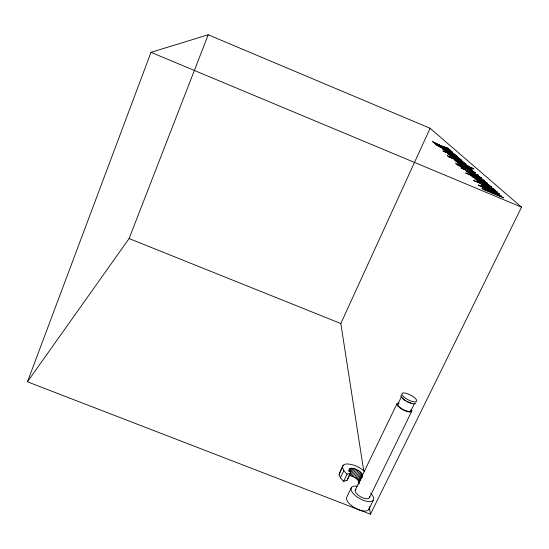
<?xml version="1.0" encoding="UTF-8"?>
<svg xmlns="http://www.w3.org/2000/svg" width="549" height="549" viewBox="0 0 549 549"><rect width="100%" height="100%" fill="white"/><g stroke="black" fill="none" stroke-linecap="round" stroke-linejoin="round"><path stroke-width="0.82" d="M359.259 483.141C358.703 478.68 353.426 476.436 349.535 475.441L352.932 468.372C356.809 469.32 361.235 471.406 362.724 475.365L361.695 477.493M364.653 471.303C359.293 467.151 352.815 463.679 345.856 463.98L343.228 465.154L339.852 472.25L339.11 474.631L340.428 477.843L343.619 481.398L347.112 480.245L350.598 472.579C347.805 470.637 349.823 467.082 352.932 468.372M347.112 480.245L350.598 472.579M339.11 474.631L343.228 465.154M27.45 381.802L150.996 52.333L208.208 34.786L430.1 128.274L521.55 207.158L370.472 514.214L27.45 381.802L129.104 238.554L208.208 34.786M363.754 470.994L340.826 323.539L430.1 128.274M340.428 477.843L343.852 470.678L342.514 467.501M348.855 470.328L349.535 468.908M343.619 481.398L347.071 474.206L350.543 473.094M348.725 471.365L350.084 468.53M349.493 471.138L350.852 468.304M350.111 471.79L351.813 468.256M350.77 475.722L354.16 468.661M352.067 476.161L355.464 469.1M353.384 476.738L356.781 469.676M354.668 477.438L358.072 470.376M351.573 487.279L347.078 496.584A12.654 5.552 29.4 0 0 355.745 508.374A12.654 5.552 29.4 0 0 369.182 508.305M355.869 478.227L359.279 471.159M356.953 479.078L360.364 472.01M357.866 479.963L361.283 472.888M358.572 480.842L361.997 473.76M359.053 481.686L362.484 474.597M355.251 490.024L397.016 403.721M397.833 404.222L401.394 396.872M399.048 403.474A7.329 2.422 27.5 0 0 402.088 408.936A7.329 2.422 27.5 0 0 410.961 410.652L414.557 403.295M369.518 497.545L411.784 411.16M368.674 509.685L373.265 500.331M358.977 483.696L358.442 484.101L361.894 476.978L362.1 477.589M129.104 238.554L340.826 323.539M150.996 52.333L521.55 207.158M343.852 470.678L347.071 474.206M369.285 506.59L370.472 514.214M410.899 410.014L410.961 410.652M411.112 403A7.343 2.361 27.3 0 1 410.021 402.664M409.451 402.458A7.343 2.361 27.3 0 1 407.715 401.703M406.02 400.784A7.343 2.361 27.3 0 1 404.97 400.111M404.483 399.768A7.343 2.361 27.3 0 1 402.3 397.73M370.74 493.359A12.689 5.435 29.2 0 1 369.299 501.649A12.689 5.435 29.2 0 1 352.726 492.92A12.689 5.435 29.2 0 1 357.227 486.242M369.594 496.577A8.077 3.459 29.2 0 1 361.064 497.037L359.252 495.939A8.077 3.459 29.2 0 1 355.841 489.324M411.249 409.362A8.276 2.738 27.5 0 1 410.316 411.97A8.276 2.738 27.5 0 1 403.412 410.034L401.518 408.971A8.276 2.738 27.5 0 1 398.512 402.952M415.771 402.987A8.29 2.663 27.3 0 1 406.665 401.511A8.29 2.663 27.3 0 1 401.353 395.17M459.856 158.634L458.353 158.181L461.345 159.924L456.816 158.284L449.665 154.694L452.959 156.63L450.955 155.751L447.881 153.871L459.856 158.634M497.586 192.191C493.901 192.129 475.715 180.724 487.56 188.334L483.326 186.358L481.082 184.697L494.766 189.837L495.459 190.448L493.702 189.844L497.586 192.191M450.07 155.909C450.249 156.993 467.707 164.309 462.121 160.912A4.721 0.364 23.8 0 0 459.794 159.759L457.557 158.764L461.592 161.015L451.985 156.774L454.126 157.508L453.742 157.158L450.07 155.909M488.054 184.67L484.033 183.325L481.672 181.191L474.713 178.802L482.447 182.941L490.223 185.637L483.6 182.021L488.054 184.67M465.895 167.623L467.165 168.948L475.482 172.681L457.262 165.05L455.423 163.231L472.895 170.382L465.895 167.623M481.446 177.821L478.392 177.004L469.683 173.216A6.3 0.528 23.9 0 1 467.075 171.775L466.595 171.171L475.338 174.472L481.446 177.821M469.567 173.909L472.545 175.852L465.6 172.942L485.309 181.445L483.038 180.257L484.472 180.58L483.895 180.038L481.171 178.569L469.567 173.909M469.292 167.877L465.586 166.601L463.658 164.851L457.262 162.593L464.104 166.203L471.241 168.742L465.401 165.599L469.292 167.877M436.119 144.737L439.173 146.617L442.624 148.134L437.924 145.588L452.747 152.423L450.743 150.639L448.917 149.87L450.489 151.277L441.671 146.851L436.119 144.737M479.366 176.888L472.861 174.458L468.565 172.146L474.885 174.513L479.366 176.888M444.45 150.625L444.779 151.071A5.469 0.405 23.7 0 0 446.982 152.258L457.344 156.362L452.177 153.596L444.45 150.625M457.701 164.172L458.902 165.482L465.113 168.083L462.725 166.237L457.701 164.172M476.985 179.715L482.104 182.515L480.327 180.896L476.985 179.715M454.62 160.027L457.413 161.783L455.718 161.07L456.123 161.447L473.965 168.927L466.993 165.791L468.201 166.066L463.603 163.54L454.62 160.027M471.776 174.946L475.304 176.991L482.427 179.708L478.289 177.471L471.776 174.946M455.54 155.559L446.138 151.442L455.54 155.559M459.328 163.43L463.843 165.86L462.388 164.542L459.328 163.43M466.362 165.297L456.5 160.96L466.362 165.297M495.267 191.155L491.636 189.748L488.198 187.559L495.267 191.155M478.323 175.213L465.49 170.169L460.886 167.816L478.323 175.213M458.614 157.645L443.016 151.023L458.614 157.645M459.444 159.08L453.797 156.28L459.444 159.08M491.286 186.77L483.6 184.21L476.957 180.806L485.206 185.308L473.595 180.449L494.134 189.309L485.769 185.315L492.014 187.422L491.286 186.77M447.936 148.134L440.943 145.67L432.461 141.656L439.523 145.183L434.204 143.296L434.65 143.721L441.41 146.096L450.475 150.399L442.769 146.556L448.416 148.559L447.936 148.134M498.067 194.325L481.871 188.259L482.784 189.124L503.762 197.887L485.474 189.933L501.614 195.979L482.146 186.825L499.494 194.085L498.849 193.509L478.351 184.938L479.222 185.761L498.067 194.325M450.153 157.089L447.373 155.717L450.153 157.089M464.948 163.3L452.081 157.693L464.948 163.3M465.593 163.877L448.348 156.637L466.026 164.261L465.593 163.877M473.965 176.895L471.481 175.852L475.139 177.883L472.703 176.867L473.19 177.313L487.306 183.222L473.965 176.895M444.237 149.493L442.151 148.614L445.081 150.193L443.043 149.335L443.379 149.651L455.203 154.612L444.251 149.527M403.584 396.714A8.297 2.649 27.3 0 0 416.32 401.566A8.297 2.649 27.3 0 0 407.976 393.908A8.297 2.649 27.3 0 0 403.584 396.714"/></g></svg>
